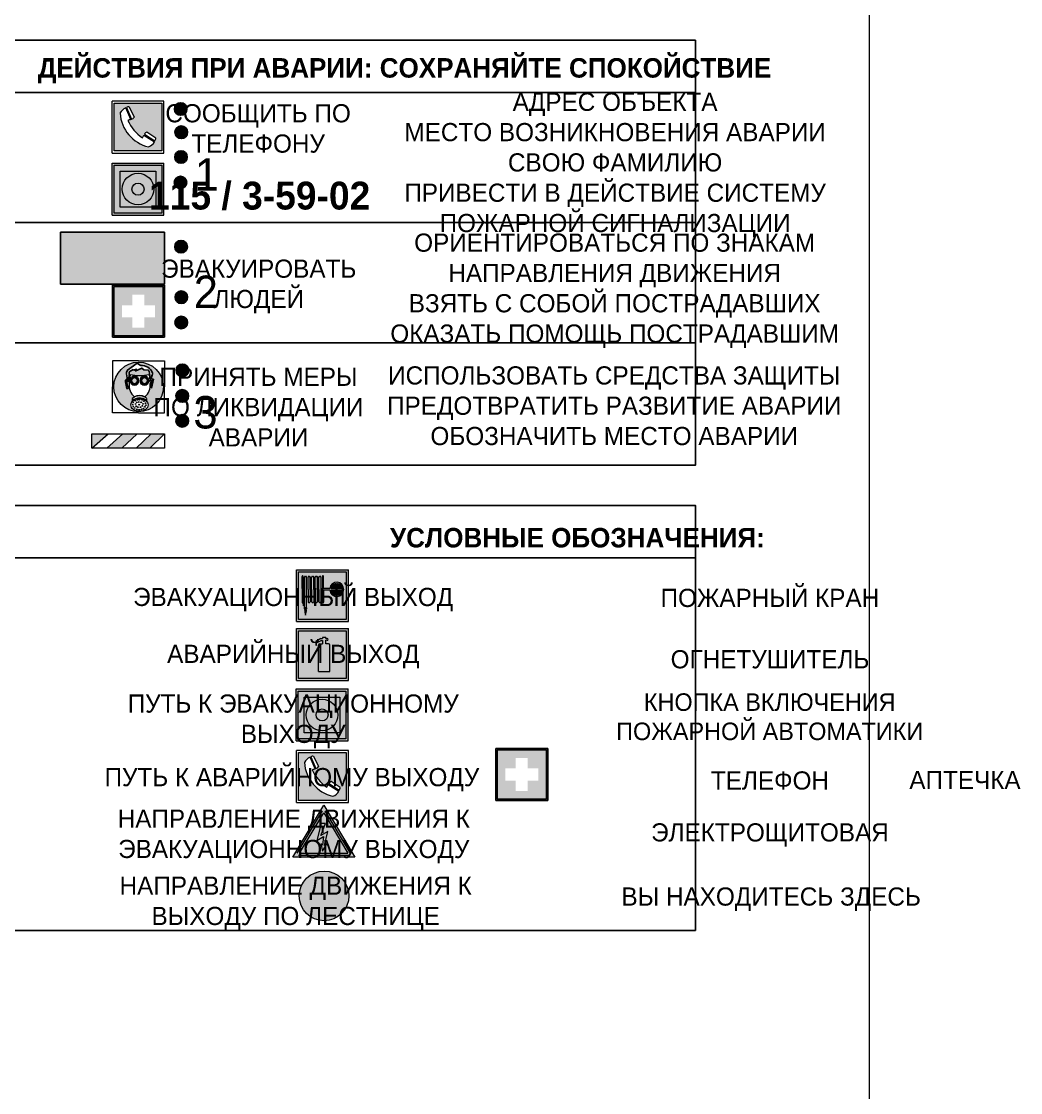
# Model space of a CAD drawing. Header units: millimetres. Extents: x 13114 to 67229, y 22859 to 38520.
# Drawn here: x 28678.9 to 28832.9, y 36352.9 to 36517.9 of the extents above; entities that cross this region are included whole.
import ezdxf

# ---------------------------------------------------------------- set-up
doc = ezdxf.new("R2010")
doc.units = ezdxf.units.MM
doc.styles.add('обычный', font='arial.ttf')

# ---------------------------------------------------------------- blocks, each defined once
blk = doc.blocks.new('A$C38D26F80')
h = blk.add_hatch(color=5)
h.dxf.hatch_style = 1
h.paths.add_polyline_path([(-8.77, -4.48, 1), (-0.19, -4.48, 1)])
h.paths.add_polyline_path([(-6.75, -3.58), (-6.75, -3.31), (-6.62, -3.22), (-6.5, -3.22), (-6.42, -3.3), (-6.39, -3.28), (-6.59, -2.23), (-6.59, -2.01), (-6.38, -1.58), (-4.76, -0.4), (-4.13, -0.79, -0.362848), (-2.1, -2.1, -0.201049), (-2.17, -2.48, 0.085434), (-2.26, -3.13), (-1.9, -3.16), (-2.25, -4.7), (-2.4, -4.59), (-2.43, -4.34), (-2.36, -4.34), (-2.14, -3.34), (-2.47, -3.42), (-2.58, -1.95), (-2.77, -1.58), (-3.58, -1.52), (-3.92, -1.26), (-5.05, -1.73), (-4.87, -1.39), (-5.41, -1.6), (-5.41, -1.46), (-6.13, -1.87), (-6.18, -3.5), (-6.56, -3.47), (-6.37, -4.59), (-6.16, -4.43), (-6.16, -4.66), (-6.36, -4.79), (-6.37, -4.8), (-6.51, -4.76)], flags=16)
h.paths.add_polyline_path([(-6.51, -4.76), (-6.36, -4.79), (-6.37, -4.8)], flags=0)
h.paths.add_polyline_path([(-5.92, -2.34, 0.089508), (-2.67, -2.35), (-2.48, -3.88, -0.268602), (-3.4, -6.18, 0.262449), (-5.2, -6.18, -0.268602), (-6.11, -3.88)], flags=16)
edge = h.paths.add_edge_path(flags=16)
edge.add_ellipse((-5.19, -3.41), major_axis=(0, 0.842), ratio=0.848992, start_angle=0, end_angle=360)
edge = h.paths.add_edge_path(flags=0)
edge.add_ellipse((-5.19, -3.39), major_axis=(0, 0.665), ratio=0.853798, start_angle=0, end_angle=360)
edge = h.paths.add_edge_path(flags=0)
edge.add_ellipse((-5.19, -3.4), major_axis=(0, 0.528), ratio=0.864094, start_angle=0, end_angle=360)
edge = h.paths.add_edge_path(flags=16)
edge.add_ellipse((-3.47, -3.4), major_axis=(0, 0.842), ratio=0.848992, start_angle=0, end_angle=360)
h.paths.add_polyline_path([(-3.13, -6.45), (-3.13, -6.84, 0.383174), (-5.57, -6.85), (-5.57, -6.49, -0.369952)], flags=16)
edge = h.paths.add_edge_path(flags=0)
edge.add_ellipse((-3.47, -3.39), major_axis=(0, 0.665), ratio=0.853798, start_angle=0, end_angle=360)
edge = h.paths.add_edge_path(flags=0)
edge.add_ellipse((-3.47, -3.4), major_axis=(0, 0.528), ratio=0.864094, start_angle=0, end_angle=360)
edge = h.paths.add_edge_path(flags=16)
edge.add_ellipse((-4.34, -7.57), major_axis=(-1.48, 0), ratio=0.744955, start_angle=0, end_angle=360)
h.paths.add_polyline_path([(-5.01, -6.85, -1), (-5.15, -6.85, -1)], flags=0)
h.paths.add_polyline_path([(-5.33, -7.14, -1), (-5.47, -7.14, -1)], flags=0)
h.paths.add_polyline_path([(-4.61, -6.71, -1), (-4.74, -6.71, -1)], flags=16)
h.paths.add_polyline_path([(-5.43, -7.51, -1), (-5.57, -7.51, -1)], flags=0)
h.paths.add_polyline_path([(-4.26, -6.67, -1), (-4.4, -6.67, -1)], flags=16)
h.paths.add_polyline_path([(-4.74, -7.14, -1), (-4.88, -7.14, -1)], flags=0)
h.paths.add_polyline_path([(-4.93, -7.43, -1), (-5.07, -7.43, -1)], flags=0)
h.paths.add_polyline_path([(-4.41, -7.07, -1), (-4.54, -7.07, -1)], flags=0)
h.paths.add_polyline_path([(-5.33, -7.87, -1), (-5.46, -7.87, -1)], flags=0)
h.paths.add_polyline_path([(-3.8, -6.71, -1), (-3.94, -6.71, -1)], flags=16)
h.paths.add_polyline_path([(-4.85, -7.78, -1), (-4.98, -7.78, -1)], flags=0)
h.paths.add_polyline_path([(-3.96, -7.14, -1), (-4.1, -7.14, -1)], flags=0)
h.paths.add_polyline_path([(-4.33, -7.53, -1), (-4.47, -7.53, -1)], flags=0)
h.paths.add_polyline_path([(-5.09, -8.12, -1), (-5.23, -8.12, -1)], flags=0)
h.paths.add_polyline_path([(-3.5, -6.94, -1), (-3.64, -6.94, -1)], flags=0)
h.paths.add_polyline_path([(-4.54, -7.97, -1), (-4.68, -7.97, -1)], flags=0)
h.paths.add_polyline_path([(-3.66, -7.39, -1), (-3.8, -7.39, -1)], flags=0)
h.paths.add_polyline_path([(-4.73, -8.35, -1), (-4.86, -8.35, -1)], flags=0)
h.paths.add_polyline_path([(-4.09, -7.96, -1), (-4.23, -7.96, -1)], flags=0)
h.paths.add_polyline_path([(-3.77, -7.74, -1), (-3.91, -7.74, -1)], flags=0)
h.paths.add_polyline_path([(-3.22, -7.27, -1), (-3.35, -7.27, -1)], flags=0)
h.paths.add_polyline_path([(-4.34, -8.4, -1), (-4.47, -8.4, -1)], flags=0)
h.paths.add_polyline_path([(-3.16, -7.61, -1), (-3.3, -7.61, -1)], flags=0)
h.paths.add_polyline_path([(-3.9, -8.35, -1), (-4.04, -8.35, -1)], flags=0)
h.paths.add_polyline_path([(-3.32, -7.91, -1), (-3.46, -7.91, -1)], flags=0)
h.paths.add_polyline_path([(-3.55, -8.23, -1), (-3.69, -8.23, -1)], flags=0)
at = {"color": 5, "lineweight": 5}
for p, q in [((-4.48, 0), (-8.96, 0)), ((-8.96, 0), (-8.96, -4.48)), ((-4.48, 0), (0, 0)), ((0, 0), (0, -4.48)), ((-6.59, -2.01), (-6.38, -1.58)), ((-6.38, -1.58), (-4.76, -0.4)), ((-5.41, -1.46), (-6.13, -1.87)), ((-4.87, -1.39), (-5.41, -1.6)), ((-5.41, -1.6), (-5.41, -1.46)), ((-3.92, -1.26), (-5.05, -1.73)), ((-5.05, -1.73), (-4.87, -1.39)), ((-4.76, -0.4), (-4.13, -0.79)), ((-3.58, -1.52), (-3.92, -1.26)), ((-2.77, -1.58), (-3.58, -1.52)), ((-2.58, -1.95), (-2.77, -1.58)), ((-6.75, -3.31), (-6.62, -3.22)), ((-6.75, -3.58), (-6.75, -3.31)), ((-6.51, -4.76), (-6.75, -3.58)), ((-6.62, -3.22), (-6.5, -3.22)), ((-6.59, -2.23), (-6.59, -2.01)), ((-6.39, -3.28), (-6.59, -2.23)), ((-6.18, -3.5), (-6.56, -3.47)), ((-6.56, -3.47), (-6.37, -4.59)), ((-6.5, -3.22), (-6.42, -3.3)), ((-6.42, -3.3), (-6.39, -3.28)), ((-6.13, -1.87), (-6.18, -3.5)), ((-5.92, -2.34), (-6.11, -3.88)), ((-2.67, -2.34), (-2.48, -3.88)), ((-2.47, -3.42), (-2.58, -1.95)), ((-2.14, -3.34), (-2.47, -3.42)), ((-2.36, -4.34), (-2.14, -3.34)), ((-1.9, -3.16), (-2.26, -3.13)), ((-2.25, -4.7), (-1.9, -3.16)), ((-8.96, -8.96), (-8.96, -4.48)), ((-6.37, -4.8), (-6.51, -4.76)), ((-6.37, -4.59), (-6.16, -4.43)), ((-6.16, -4.66), (-6.37, -4.8)), ((-6.16, -4.43), (-6.16, -4.66)), ((-2.43, -4.34), (-2.4, -4.59)), ((-2.43, -4.34), (-2.36, -4.34)), ((-2.4, -4.59), (-2.25, -4.7)), ((0, -8.96), (0, -4.48)), ((-5.57, -6.49), (-5.57, -6.85)), ((-3.13, -6.45), (-3.13, -6.84)), ((-4.48, -8.96), (-8.96, -8.96)), ((-4.48, -8.96), (0, -8.96))]:
    blk.add_line(p, q, dxfattribs=at)
at = {"color": 5}
for p, q in [((-6.59, -2.01), (-6.38, -1.58)), ((-6.38, -1.58), (-4.76, -0.4)), ((-5.41, -1.46), (-6.13, -1.87)), ((-4.87, -1.39), (-5.41, -1.6)), ((-5.41, -1.6), (-5.41, -1.46)), ((-3.92, -1.26), (-5.05, -1.73)), ((-5.05, -1.73), (-4.87, -1.39)), ((-4.76, -0.4), (-4.13, -0.79)), ((-3.58, -1.52), (-3.92, -1.26)), ((-2.77, -1.58), (-3.58, -1.52)), ((-2.58, -1.95), (-2.77, -1.58)), ((-6.75, -3.31), (-6.62, -3.22)), ((-6.75, -3.58), (-6.75, -3.31)), ((-6.51, -4.76), (-6.75, -3.58)), ((-6.62, -3.22), (-6.5, -3.22)), ((-6.59, -2.23), (-6.59, -2.01)), ((-6.39, -3.28), (-6.59, -2.23)), ((-6.18, -3.5), (-6.56, -3.47)), ((-6.56, -3.47), (-6.37, -4.59)), ((-6.5, -3.22), (-6.42, -3.3)), ((-6.42, -3.3), (-6.39, -3.28)), ((-6.13, -1.87), (-6.18, -3.5)), ((-2.47, -3.42), (-2.58, -1.95)), ((-2.14, -3.34), (-2.47, -3.42)), ((-2.36, -4.34), (-2.14, -3.34)), ((-2.26, -3.13), (-1.9, -3.16)), ((-1.9, -3.16), (-2.25, -4.7)), ((-6.37, -4.8), (-6.51, -4.76)), ((-6.36, -4.79), (-6.51, -4.76)), ((-6.37, -4.59), (-6.16, -4.43)), ((-6.16, -4.66), (-6.37, -4.8)), ((-6.16, -4.66), (-6.36, -4.79)), ((-6.16, -4.43), (-6.16, -4.66)), ((-2.4, -4.59), (-2.43, -4.34)), ((-2.43, -4.34), (-2.36, -4.34)), ((-2.25, -4.7), (-2.4, -4.59))]:
    blk.add_line(p, q, dxfattribs=at)
at = {"color": 5, "lineweight": 5}
for centre, radius in [((-4.48, -4.48), 4.29), ((-5.4, -7.14), 0.0678), ((-5.08, -6.85), 0.0678), ((-5, -7.43), 0.0678), ((-4.81, -7.14), 0.0678), ((-4.67, -6.71), 0.0678), ((-4.47, -7.07), 0.0678), ((-4.33, -6.67), 0.0678), ((-4.03, -7.14), 0.0678), ((-3.87, -6.71), 0.0678), ((-3.73, -7.39), 0.0678), ((-3.57, -6.94), 0.0678), ((-3.28, -7.27), 0.0678), ((-5.5, -7.51), 0.0678), ((-5.4, -7.87), 0.0678), ((-5.16, -8.12), 0.0678), ((-4.91, -7.78), 0.0678), ((-4.79, -8.35), 0.0678), ((-4.61, -7.97), 0.0678), ((-4.4, -7.53), 0.0678), ((-4.4, -8.4), 0.0678), ((-4.16, -7.96), 0.0678), ((-3.97, -8.35), 0.0678), ((-3.84, -7.74), 0.0678), ((-3.62, -8.23), 0.0678), ((-3.39, -7.91), 0.0678), ((-3.23, -7.61), 0.0678)]:
    blk.add_circle(centre, radius, dxfattribs=at)
at = {"color": 5}
for centre, radius, start, end in [((-3.89, -2.66), 1.88, 17.387, 97.1599), ((-0.35, -3.07), 1.91, 162.2553, 181.7878), ((-2.6, -2.2), 0.511, 326.3906, 11.8614)]:
    blk.add_arc(centre, radius, start, end, dxfattribs=at)
at = {"color": 5, "lineweight": 5}
for centre, radius, start, end in [((-4.28, 6.66), 9.15, 259.6987, 280.1569), ((-0.47, -3.05), 1.79, 161.5846, 182.4584), ((-2.6, -2.2), 0.513, 326.4781, 11.7739), ((-3.66, -4.24), 2.47, 171.573, 231.7124), ((-4.93, -4.24), 2.47, 308.2876, 8.427), ((-4.33, -7.88), 1.87, 50.358, 131.5662), ((-4.34, -8.2), 1.82, 48.4943, 132.3565), ((-4.3, -7.78), 1.83, 60.5889, 119.4111)]:
    blk.add_arc(centre, radius, start, end, dxfattribs=at)
for centre, major_axis, ratio in [((-5.19, -3.41), (0, 0.842), 0.848992), ((-5.19, -3.39), (0, 0.665), 0.853798), ((-5.19, -3.4), (0, 0.528), 0.864094), ((-3.47, -3.4), (0, 0.842), 0.848992), ((-3.47, -3.39), (0, 0.665), 0.853798), ((-3.47, -3.4), (0, 0.528), 0.864094), ((-4.34, -7.57), (-1.48, 0), 0.744955)]:
    blk.add_ellipse(centre, major_axis=major_axis, ratio=ratio, dxfattribs=at)
blk = doc.blocks.new('A$C47DD6509')
at = {"lineweight": 5}
for points in [[(-8.69, 0), (-11.19, 0), (-11.19, -2.22)], [(-4.22, 0), (-6.45, 0), (-8.91, -2.22), (-6.61, -2.22)], [(0, 0), (-2.09, 0), (-4.36, -2.22), (-2.29, -2.22)]]:
    blk.add_hatch(color=242, dxfattribs=at).paths.add_polyline_path(points)
at = {"color": 242, "lineweight": 5}
for p, q in [((-11.19, -2.22), (-8.69, 0)), ((-11.19, -2.22), (-11.19, 0)), ((-11.19, 0), (-8.69, 0)), ((-11.19, 0), (0, 0)), ((-8.91, -2.22), (-6.45, 0)), ((-6.61, -2.22), (-4.22, 0)), ((-4.36, -2.22), (-2.09, 0)), ((-2.29, -2.22), (0, 0)), ((0, 0), (0, -2.22)), ((0, -2.22), (-11.19, -2.22))]:
    blk.add_line(p, q, dxfattribs=at)
blk = doc.blocks.new('A$C32E8229D')
at = {"true_color": 0xffffff}
blk.add_hatch(color=7, dxfattribs=at).paths.add_polyline_path([(0, 0), (0, -8), (16, -8), (16, 0)])
h = blk.add_hatch(color=126)
h.paths.add_polyline_path([(0.2, -0.2), (15.8, -0.2), (15.8, -7.8), (0.2, -7.8)])
h.paths.add_polyline_path([(13.49, -2.05), (12.08, -2.05), (11.37, -2.63, 0.162397), (11.29, -2.84), (11.29, -3.63), (10.35, -3.63), (10.35, -4.05), (11.68, -4.05), (11.68, -3.48), (12.26, -4.28), (11.29, -5.1), (11.29, -6.78), (11.85, -6.78), (11.85, -5.44), (12.8, -4.64), (12.8, -5.94), (14.46, -5.94), (14.46, -5.39), (13.45, -5.39), (13.45, -3.97), (12.46, -2.59), (13.15, -2.59), (13.69, -3.34), (14.18, -3)], flags=16)
h.paths.add_polyline_path([(10.74, -1.82, 1), (11.8, -1.82, 1)], flags=16)
h.paths.add_polyline_path([(9.39, -3.59), (5.99, -3.59), (6.56, -3.03), (5.91, -3.03), (5.1, -3.83), (5.91, -4.64), (6.56, -4.64), (5.99, -4.09), (9.39, -4.09)], flags=16)
h.paths.add_polyline_path([(4.29, -1.08), (1.72, -1.08), (1.72, -6.6), (4.29, -6.6)], flags=16)
at = {"color": 126}
blk.add_lwpolyline([(16, -8), (0, -8), (0, 0), (16, 0)], close=True, dxfattribs=at)
blk = doc.blocks.new('A$C18900ED3')
h = blk.add_hatch(color=126)
h.paths.add_polyline_path([(-0.18, -0.18), (-7.02, -0.18), (-7.02, -7.02), (-0.18, -7.02)])
h.paths.add_polyline_path([(-5.89, -4.46), (-5.89, -2.77), (-4.46, -2.77), (-4.46, -1.31), (-2.77, -1.31), (-2.77, -2.77), (-1.33, -2.77), (-1.33, -4.46), (-2.77, -4.46), (-2.77, -5.89), (-4.46, -5.89), (-4.46, -4.46)], flags=16)
at = {"color": 126}
for p, q in [((-7.2, 0), (-7.2, -7.2)), ((0, 0), (-7.2, 0)), ((0, -7.2), (0, 0)), ((-7.02, -7.02), (-7.02, -0.18)), ((-7.02, -0.18), (-0.18, -0.18)), ((-0.18, -0.18), (-0.18, -7.02)), ((-7.2, -7.2), (0, -7.2)), ((-0.18, -7.02), (-7.02, -7.02))]:
    blk.add_line(p, q, dxfattribs=at)
blk = doc.blocks.new('A$C456E1F9C')
at = {"lineweight": 5}
h = blk.add_hatch(color=242, dxfattribs=at)
h.paths.add_polyline_path([(0.51, -1.47), (0.51, -13.26), (12.29, -13.26), (12.29, -1.47)])
h.paths.add_polyline_path([(5.42, -4.95, -0.254479), (4.78, -5.4), (3.52, -2.53, -0.209735), (4.23, -2.4)], flags=16)
h.paths.add_polyline_path([(8.53, -8.6), (10.87, -10.17), (10.54, -10.76), (8.03, -9.13, -0.192251)], flags=16)
h.paths.add_polyline_path([(4.61, -5.49, 0.005518), (3.87, -5.72, 0.128647), (7.49, -10.01, 0.00809), (7.83, -9.33), (10.47, -10.97, -0.16736), (8.99, -12.25, -0.327862), (1.95, -3.95, -0.166952), (3.36, -2.62)], flags=16)
at = {"color": 242, "lineweight": 5}
for p, q in [((0, -13.77), (0, -0.97)), ((12.8, -0.97), (0, -0.97)), ((4.61, -5.49), (3.36, -2.62)), ((3.52, -2.53), (4.78, -5.4)), ((4.23, -2.4), (5.42, -4.95)), ((12.8, -13.77), (12.8, -0.97)), ((7.83, -9.33), (10.47, -10.97)), ((8.03, -9.13), (10.54, -10.76)), ((10.81, -10.12), (8.53, -8.6)), ((10.54, -10.76), (10.8, -10.3)), ((10.8, -10.3), (10.81, -10.12)), ((0, -13.77), (12.8, -13.77))]:
    blk.add_line(p, q, dxfattribs=at)
blk.add_lwpolyline([(0.51, -1.47), (12.29, -1.47), (12.29, -13.26), (0.51, -13.26)], close=True, dxfattribs=at)
for centre, radius, start, end in [((4.59, -5.34), 2.99, 114.2845, 152.1974), ((4.02, -3.27), 0.891, 76.3284, 123.7092), ((11.12, -3.31), 9.19, 183.9915, 256.6009), ((4.68, -4.59), 0.824, 276.9621, 334.0723), ((14.98, -39.1), 35.17, 107.1487, 108.4135), ((13.86, -0.94), 11.08, 205.5536, 234.8762), ((-13.31, 0.8), 23.44, 332.5487, 334.4027), ((8.94, -9.5), 0.989, 114.4092, 157.9388), ((7.87, -9.46), 3, 291.9291, 329.9329)]:
    blk.add_arc(centre, radius, start, end, dxfattribs=at)
blk = doc.blocks.new('A$C54414219')
at = {"true_color": 0xffffff}
h = blk.add_hatch(color=7, dxfattribs=at)
h.paths.add_polyline_path([(2.39, -9.45), (2.39, -18.3), (11.23, -18.3), (11.23, -9.45)], flags=0)
h.paths.add_polyline_path([(10.71, -13.87, -1), (2.92, -13.87, -1)], flags=0)
h.paths.add_polyline_path([(8.3, -13.87, -1), (5.33, -13.87, -1)], flags=0)
h.paths.add_polyline_path([(0.41, -7.47), (0.41, -20.27), (13.21, -20.27), (13.21, -7.47)])
h.paths.add_polyline_path([(0.92, -19.77), (12.71, -19.77), (12.71, -7.98), (0.92, -7.98)], flags=16)
h.paths.add_polyline_path([(11.23, -9.45), (11.23, -18.3), (2.39, -18.3), (2.39, -9.45)], flags=0)
at = {"lineweight": 5}
h = blk.add_hatch(color=242, dxfattribs=at)
h.paths.add_polyline_path([(12.71, -7.98), (0.92, -7.98), (0.92, -19.77), (12.71, -19.77)])
h.paths.add_polyline_path([(11.23, -18.3), (2.39, -18.3), (2.39, -9.45), (11.23, -9.45)], flags=16)
h.paths.add_polyline_path([(10.71, -13.87, -1), (2.92, -13.87, -1)], flags=0)
h.paths.add_polyline_path([(8.3, -13.87, -1), (5.33, -13.87, -1)], flags=0)
at = {"true_color": 0xffffff}
h = blk.add_hatch(color=7, dxfattribs=at)
h.paths.add_polyline_path([(2.39, -9.45), (2.39, -18.3), (11.23, -18.3), (11.23, -9.45)])
h.paths.add_polyline_path([(10.71, -13.87, -1), (2.92, -13.87, -1)], flags=16)
h.paths.add_polyline_path([(8.3, -13.87, -1), (5.33, -13.87, -1)], flags=0)
at = {"lineweight": 5}
h = blk.add_hatch(color=242, dxfattribs=at)
h.paths.add_polyline_path([(2.92, -13.87, 1), (10.71, -13.87, 1)])
h.paths.add_polyline_path([(8.3, -13.87, -1), (5.33, -13.87, -1)], flags=16)
at = {"color": 242, "lineweight": 5}
for p, q in [((0.41, -20.27), (0.41, -7.47)), ((0.41, -7.47), (13.21, -7.47)), ((0.41, -7.47), (13.21, -7.47)), ((13.21, -20.27), (13.21, -7.47)), ((0.41, -20.27), (13.21, -20.27))]:
    blk.add_line(p, q, dxfattribs=at)
for points in [[(0.92, -7.98), (12.71, -7.98), (12.71, -19.77), (0.92, -19.77)], [(2.39, -9.45), (11.23, -9.45), (11.23, -18.3), (2.39, -18.3)]]:
    blk.add_lwpolyline(points, close=True, dxfattribs=at)
for radius in [3.89, 1.49]:
    blk.add_circle((6.81, -13.87), radius, dxfattribs=at)
blk = doc.blocks.new('A$C3E6D3DDE')
at = {"lineweight": 5}
h = blk.add_hatch(color=40, dxfattribs=at)
h.paths.add_polyline_path([(24.1, 1.45), (16.46, -11.35), (31.74, -11.35)])
h.paths.add_polyline_path([(24.09, -0.46), (30.03, -10.41), (18.14, -10.41)], flags=16)
h.paths.add_polyline_path([(24.54, -3.08), (23.41, -6.02), (25.13, -5.01), (24.33, -8.5), (24.82, -8.27), (23.79, -9.86), (23.4, -8.04), (23.8, -8.43), (24.04, -6.29), (22.39, -7.25), (23.44, -3.08)], flags=0)
h = blk.add_hatch(color=256, dxfattribs=at)
h.paths.add_polyline_path([(24.37, 0.03, 0.567511), (23.82, 0.03), (17.59, -10.4, 0.582454), (17.86, -10.88), (30.32, -10.88, 0.582149), (30.6, -10.4)])
h.paths.add_polyline_path([(24.09, -0.46), (18.14, -10.41), (30.03, -10.41)], flags=16)
h.paths.add_polyline_path([(24.54, -3.08), (23.41, -6.02), (25.13, -5.01), (24.33, -8.5), (24.82, -8.27), (23.79, -9.86), (23.4, -8.04), (23.8, -8.43), (24.04, -6.29), (22.39, -7.25), (23.44, -3.08)], flags=0)
h = blk.add_hatch(color=40, dxfattribs=at)
h.paths.add_polyline_path([(24.09, -0.46), (18.14, -10.41), (30.03, -10.41)])
h.paths.add_polyline_path([(24.82, -8.27), (23.79, -9.86), (23.4, -8.04), (23.8, -8.43), (24.04, -6.29), (22.39, -7.25), (23.44, -3.08), (24.54, -3.08), (23.41, -6.02), (25.13, -5.01), (24.33, -8.5)], flags=16)
at = {"color": 40, "lineweight": 5}
for p, q in [((16.46, -11.35), (24.1, 1.45)), ((24.1, 1.45), (31.74, -11.35))]:
    blk.add_line(p, q, dxfattribs=at)
at = {"lineweight": 5}
for p, q in [((17.59, -10.4), (23.82, 0.03)), ((24.37, 0.03), (30.6, -10.4)), ((18.14, -10.41), (24.09, -0.46)), ((24.09, -0.46), (30.03, -10.41)), ((23.44, -3.08), (22.39, -7.25)), ((23.41, -6.02), (24.54, -3.08)), ((25.13, -5.01), (23.41, -6.02)), ((24.54, -3.08), (23.44, -3.08)), ((24.33, -8.5), (25.13, -5.01)), ((22.39, -7.25), (24.04, -6.29)), ((24.04, -6.29), (23.8, -8.43)), ((18.14, -10.41), (30.03, -10.41)), ((23.8, -8.43), (23.4, -8.04)), ((23.4, -8.04), (23.79, -9.86)), ((23.79, -9.86), (24.82, -8.27)), ((24.82, -8.27), (24.33, -8.5)), ((17.86, -10.88), (30.32, -10.88))]:
    blk.add_line(p, q, dxfattribs=at)
at = {"color": 50, "lineweight": 5}
blk.add_line((31.74, -11.35), (16.46, -11.35), dxfattribs=at)
blk = doc.blocks.new('A$C37112FD5')
at = {"true_color": 0xf5f5ff}
h = blk.add_hatch(color=7, dxfattribs=at)
h.dxf.hatch_style = 1
h.paths.add_polyline_path([(12.8, -7.4), (0, -7.4), (0, -20.2), (12.8, -20.2)])
h.paths.add_polyline_path([(12.29, -7.91), (12.29, -19.69), (0.51, -19.69), (0.51, -7.91)], flags=16)
h.paths.add_polyline_path([(4.98, -9.04, -0.42597), (5.17, -9.22), (5.17, -12.25), (5.17, -15.29, -0.432244), (4.98, -15.47), (4.83, -15.47, -0.42597), (4.64, -15.29), (4.64, -12.25), (4.64, -9.22, -0.432244), (4.83, -9.04)], flags=0)
h.paths.add_polyline_path([(4.28, -9.22), (4.28, -12.25), (4.28, -15.29, -0.432244), (4.09, -15.47), (3.94, -15.47, -0.42597), (3.75, -15.29), (3.75, -12.25), (3.75, -9.22, -0.432244), (3.94, -9.04), (4.09, -9.04, -0.42597)], flags=0)
h.paths.add_polyline_path([(5.72, -9.04), (5.87, -9.04, -0.42597), (6.06, -9.22), (6.06, -12.25), (6.06, -15.29, -0.432244), (5.87, -15.47), (5.72, -15.47, -0.42597), (5.53, -15.29), (5.53, -12.25), (5.53, -9.22, -0.432244)], flags=0)
h.paths.add_polyline_path([(6.42, -8.9), (6.5, -8.9, -0.42597), (6.69, -9.08), (6.69, -12.03), (8.21, -12.03, -15.824349), (8.21, -12.47), (6.69, -12.47), (6.69, -15.42, -0.432244), (6.5, -15.6), (6.42, -15.6)], flags=0)
h.paths.add_polyline_path([(3.39, -9.22), (3.39, -12.25), (3.39, -15.29, -0.432244), (3.2, -15.47), (3.05, -15.47, -0.42597), (2.85, -15.29), (2.85, -12.25), (2.85, -9.22, -0.432244), (3.05, -9.04), (3.2, -9.04, -0.42597)], flags=0)
h.paths.add_polyline_path([(2.5, -9.22), (2.5, -16.71), (1.96, -16.71), (1.96, -9.22, -0.432244), (2.15, -9.04), (2.31, -9.04, -0.42597)], flags=0)
h.paths.add_polyline_path([(1.61, -8.9), (1.61, -15.6), (1.57, -15.6, -0.42597), (1.37, -15.42), (1.37, -12.03), (1.37, -9.09, -0.432244), (1.57, -8.9)], flags=0)
h.paths.add_polyline_path([(9.76, -10.81), (9.76, -12.03), (8.49, -12.03, -0.336371)], flags=0)
h.paths.add_polyline_path([(8.49, -12.47), (9.76, -12.47), (9.76, -13.7, -0.336371)], flags=0)
h.paths.add_polyline_path([(10.11, -10.81, -0.336371), (11.38, -12.03), (10.11, -12.03)], flags=0)
h.paths.add_polyline_path([(10.11, -12.47), (11.38, -12.47, -0.336371), (10.11, -13.7)], flags=0)
h.paths.add_polyline_path([(2.5, -16.84), (2.5, -17.05), (1.97, -17.05), (1.97, -16.84)], flags=0)
h.paths.add_polyline_path([(2.5, -17.24, -0.033778), (2.24, -18.6, -0.033778), (1.97, -17.24)], flags=0)
h = blk.add_hatch(color=242)
h.dxf.hatch_style = 1
h.paths.add_polyline_path([(12.29, -7.91), (0.51, -7.91), (0.51, -19.69), (12.29, -19.69)])
h.paths.add_polyline_path([(6.42, -15.6), (6.42, -8.9), (6.5, -8.9, -0.42597), (6.69, -9.08), (6.69, -12.03), (8.21, -12.03, -15.824349), (8.21, -12.47), (6.69, -12.47), (6.69, -15.42, -0.432244), (6.5, -15.6)], flags=16)
h.paths.add_polyline_path([(5.87, -15.47), (5.72, -15.47, -0.42597), (5.53, -15.29), (5.53, -12.25), (5.53, -9.22, -0.432244), (5.72, -9.04), (5.87, -9.04, -0.42597), (6.06, -9.22), (6.06, -12.25), (6.06, -15.29, -0.432244)], flags=16)
h.paths.add_polyline_path([(4.98, -15.47), (4.83, -15.47, -0.42597), (4.64, -15.29), (4.64, -12.25), (4.64, -9.22, -0.432244), (4.83, -9.04), (4.98, -9.04, -0.42597), (5.17, -9.22), (5.17, -12.25), (5.17, -15.29, -0.432244)], flags=16)
h.paths.add_polyline_path([(4.09, -15.47), (3.94, -15.47, -0.42597), (3.75, -15.29), (3.75, -12.25), (3.75, -9.22, -0.432244), (3.94, -9.04), (4.09, -9.04, -0.42597), (4.28, -9.22), (4.28, -12.25), (4.28, -15.29, -0.432244)], flags=16)
h.paths.add_polyline_path([(3.2, -15.47), (3.05, -15.47, -0.42597), (2.85, -15.29), (2.85, -12.25), (2.85, -9.22, -0.432244), (3.05, -9.04), (3.2, -9.04, -0.42597), (3.39, -9.22), (3.39, -12.25), (3.39, -15.29, -0.432244)], flags=16)
h.paths.add_polyline_path([(2.5, -17.05), (1.97, -17.05), (1.97, -16.84), (2.5, -16.84)], flags=16)
h.paths.add_polyline_path([(2.5, -17.24, -0.033778), (2.24, -18.6, -0.033778), (1.97, -17.24)], flags=16)
h.paths.add_polyline_path([(2.5, -16.71), (1.96, -16.71), (1.96, -9.22, -0.432244), (2.15, -9.04), (2.31, -9.04, -0.42597), (2.5, -9.22)], flags=16)
h.paths.add_polyline_path([(1.61, -15.6), (1.57, -15.6, -0.42597), (1.37, -15.42), (1.37, -12.03), (1.37, -9.09, -0.432244), (1.57, -8.9), (1.61, -8.9)], flags=16)
h.paths.add_polyline_path([(8.49, -12.47), (9.76, -12.47), (9.76, -13.7, -0.336371)], flags=0)
h.paths.add_polyline_path([(10.11, -13.7), (10.11, -12.47), (11.38, -12.47, -0.336371)], flags=0)
h.paths.add_polyline_path([(8.49, -12.03, -0.336371), (9.76, -10.81), (9.76, -12.03)], flags=0)
h.paths.add_polyline_path([(10.11, -12.03), (10.11, -10.81, -0.336371), (11.38, -12.03)], flags=0)
h = blk.add_hatch(color=7, dxfattribs=at)
h.dxf.hatch_style = 1
h.paths.add_polyline_path([(1.61, -8.9), (1.57, -8.9, 0.432244), (1.37, -9.09), (1.37, -12.03), (1.37, -15.42, 0.42597), (1.57, -15.6), (1.61, -15.6)])
h.paths.add_polyline_path([(2.5, -9.22, 0.42597), (2.31, -9.04), (2.15, -9.04, 0.432244), (1.96, -9.22), (1.96, -16.71), (2.5, -16.71)])
h.paths.add_polyline_path([(2.5, -16.84), (1.97, -16.84), (1.97, -17.05), (2.5, -17.05)])
h.paths.add_polyline_path([(2.5, -17.24), (1.97, -17.24, 0.033778), (2.24, -18.6, 0.033778)])
h.paths.add_polyline_path([(3.39, -12.25), (3.39, -9.22, 0.42597), (3.2, -9.04), (3.05, -9.04, 0.432244), (2.85, -9.22), (2.85, -12.25), (2.85, -15.29, 0.42597), (3.05, -15.47), (3.2, -15.47, 0.432244), (3.39, -15.29)])
h.paths.add_polyline_path([(4.28, -12.25), (4.28, -9.22, 0.42597), (4.09, -9.04), (3.94, -9.04, 0.432244), (3.75, -9.22), (3.75, -12.25), (3.75, -15.29, 0.42597), (3.94, -15.47), (4.09, -15.47, 0.432244), (4.28, -15.29)])
h.paths.add_polyline_path([(5.17, -12.25), (5.17, -9.22, 0.42597), (4.98, -9.04), (4.83, -9.04, 0.432244), (4.64, -9.22), (4.64, -12.25), (4.64, -15.29, 0.42597), (4.83, -15.47), (4.98, -15.47, 0.432244), (5.17, -15.29)])
h.paths.add_polyline_path([(6.06, -12.25), (6.06, -9.22, 0.42597), (5.87, -9.04), (5.72, -9.04, 0.432244), (5.53, -9.22), (5.53, -12.25), (5.53, -15.29, 0.42597), (5.72, -15.47), (5.87, -15.47, 0.432244), (6.06, -15.29)])
h.paths.add_polyline_path([(6.69, -12.47), (8.21, -12.47, 15.824349), (8.21, -12.03), (6.69, -12.03), (6.69, -9.08, 0.42597), (6.5, -8.9), (6.42, -8.9), (6.42, -15.6), (6.5, -15.6, 0.432244), (6.69, -15.42)])
h.paths.add_polyline_path([(8.49, -12.47), (9.76, -12.47), (9.76, -13.7, -0.336371)], flags=16)
h.paths.add_polyline_path([(8.49, -12.03, -0.336371), (9.76, -10.81), (9.76, -12.03)], flags=16)
h.paths.add_polyline_path([(10.11, -12.47), (11.38, -12.47, -0.336371), (10.11, -13.7)], flags=16)
h.paths.add_polyline_path([(10.11, -12.03), (10.11, -10.81, -0.336371), (11.38, -12.03)], flags=16)
h = blk.add_hatch(color=242)
h.dxf.hatch_style = 1
h.paths.add_polyline_path([(9.76, -10.81, 0.336371), (8.49, -12.03), (9.76, -12.03)])
h.paths.add_polyline_path([(10.11, -10.81), (10.11, -12.03), (11.38, -12.03, 0.336371)])
h.paths.add_polyline_path([(11.38, -12.47), (10.11, -12.47), (10.11, -13.7, 0.336371)])
h.paths.add_polyline_path([(9.76, -12.47), (8.49, -12.47, 0.336371), (9.76, -13.7)])
at = {"color": 242, "lineweight": 5}
for p, q in [((0, -20.2), (0, -7.4)), ((0, -7.4), (12.8, -7.4)), ((12.8, -20.2), (12.8, -7.4)), ((1.37, -12.03), (1.37, -9.08)), ((1.57, -8.9), (1.61, -8.9)), ((1.61, -8.9), (1.61, -15.6)), ((1.96, -16.71), (1.96, -9.22)), ((2.15, -9.04), (2.31, -9.04)), ((2.5, -16.71), (2.5, -9.22)), ((2.85, -12.25), (2.85, -9.22)), ((3.05, -9.04), (3.2, -9.04)), ((3.39, -12.25), (3.39, -9.22)), ((3.75, -12.25), (3.75, -9.22)), ((3.94, -9.04), (4.09, -9.04)), ((4.28, -12.25), (4.28, -9.22)), ((4.64, -12.25), (4.64, -9.22)), ((4.83, -9.04), (4.98, -9.04)), ((5.17, -12.25), (5.17, -9.22)), ((5.53, -12.25), (5.53, -9.22)), ((5.72, -9.04), (5.87, -9.04)), ((6.06, -12.25), (6.06, -9.22)), ((6.42, -8.9), (6.42, -15.6)), ((6.5, -8.9), (6.42, -8.9)), ((6.69, -12.03), (6.69, -9.08)), ((1.37, -12.03), (1.37, -15.42)), ((2.85, -12.25), (2.85, -15.29)), ((3.39, -12.25), (3.39, -15.29)), ((3.75, -12.25), (3.75, -15.29)), ((4.28, -12.25), (4.28, -15.29)), ((4.64, -12.25), (4.64, -15.29)), ((5.17, -12.25), (5.17, -15.29)), ((5.53, -12.25), (5.53, -15.29)), ((6.06, -12.25), (6.06, -15.29)), ((8.21, -12.03), (6.69, -12.03)), ((8.21, -12.47), (6.69, -12.47)), ((6.69, -12.47), (6.69, -15.42)), ((9.76, -12.03), (8.49, -12.03)), ((9.76, -12.47), (8.49, -12.47)), ((9.76, -10.81), (9.76, -12.03)), ((9.76, -12.47), (9.76, -13.7)), ((10.11, -10.81), (10.11, -12.03)), ((11.38, -12.03), (10.11, -12.03)), ((11.38, -12.47), (10.11, -12.47)), ((10.11, -12.47), (10.11, -13.7)), ((1.57, -15.6), (1.61, -15.6)), ((3.05, -15.47), (3.2, -15.47)), ((3.94, -15.47), (4.09, -15.47)), ((4.83, -15.47), (4.98, -15.47)), ((5.72, -15.47), (5.87, -15.47)), ((6.42, -15.6), (6.5, -15.6)), ((1.96, -16.71), (2.5, -16.71)), ((1.97, -16.84), (2.5, -16.84)), ((1.97, -17.05), (1.97, -16.84)), ((2.5, -17.05), (1.97, -17.05)), ((1.97, -17.24), (2.5, -17.24)), ((2.5, -16.84), (2.5, -17.05)), ((0, -20.2), (12.8, -20.2))]:
    blk.add_line(p, q, dxfattribs=at)
blk.add_lwpolyline([(0.51, -7.91), (12.29, -7.91), (12.29, -19.69), (0.51, -19.69)], close=True, dxfattribs=at)
for centre, radius, start, end in [((1.56, -9.09), 0.182, 87.1027, 180.6071), ((2.15, -9.22), 0.182, 87.1027, 180.6071), ((2.32, -9.22), 0.182, 359.3929, 92.8973), ((3.04, -9.22), 0.182, 87.1027, 180.6071), ((3.21, -9.22), 0.182, 359.3929, 92.8973), ((3.93, -9.22), 0.182, 87.1027, 180.6071), ((4.1, -9.22), 0.182, 359.3929, 92.8973), ((4.82, -9.22), 0.182, 87.1027, 180.6071), ((4.99, -9.22), 0.182, 359.3929, 92.8973), ((5.71, -9.22), 0.182, 87.1027, 180.6071), ((5.88, -9.22), 0.182, 359.3929, 92.8973), ((6.51, -9.09), 0.182, 359.3929, 92.8973), ((9.93, -12.25), 1.74, 187.2319, 172.7681), ((9.93, -12.25), 1.46, 96.9927, 171.3585), ((9.93, -12.25), 1.46, 188.6415, 263.0073), ((9.93, -12.25), 1.46, 8.6415, 83.0073), ((9.93, -12.25), 1.46, 276.9927, 351.3585), ((1.56, -15.42), 0.182, 179.3929, 272.8973), ((3.04, -15.29), 0.182, 179.3929, 272.8973), ((3.21, -15.29), 0.182, 267.1027, 0.6071), ((3.93, -15.29), 0.182, 179.3929, 272.8973), ((4.1, -15.29), 0.182, 267.1027, 0.6071), ((4.82, -15.29), 0.182, 179.3929, 272.8973), ((4.99, -15.29), 0.182, 267.1027, 0.6071), ((5.71, -15.29), 0.182, 179.3929, 272.8973), ((5.88, -15.29), 0.182, 267.1027, 0.6071), ((6.51, -15.42), 0.182, 267.1027, 0.6071), ((12.17, -15.98), 10.27, 187.041, 194.7793), ((-7.7, -15.98), 10.27, 345.2207, 352.959)]:
    blk.add_arc(centre, radius, start, end, dxfattribs=at)
blk = doc.blocks.new('A$C3AD82952')
at = {"true_color": 0xf5f5ff}
h = blk.add_hatch(color=7, dxfattribs=at)
h.dxf.hatch_style = 1
h.paths.add_polyline_path([(8.21, 8.73, 0.414214), (7.89, 9.05), (7.22, 9.05), (7.22, 9.92), (7.59, 9.92, 1), (7.57, 10.36), (7.22, 10.36), (7.22, 10.6), (6.43, 10.6), (6.43, 10.36), (6.01, 10.36), (4.74, 9.59), (4.74, 8.69), (4.98, 8.73), (4.98, 9.26), (6.12, 9.91), (6.43, 9.91), (6.43, 9.05), (5.76, 9.05, 0.414214), (5.44, 8.73), (5.44, 2.2), (8.21, 2.2)], flags=0)
h.paths.add_polyline_path([(12.8, 12.8), (0, 12.8), (0, 0), (12.8, 0)])
h.paths.add_polyline_path([(0.51, 12.29), (12.29, 12.29), (12.29, 0.51), (0.51, 0.51)], flags=16)
h.paths.add_polyline_path([(4.74, 9.59), (6.01, 10.36), (6.43, 10.36), (6.43, 10.6), (7.22, 10.6), (7.22, 10.36), (7.59, 10.36, -0.94586), (7.59, 9.92), (7.22, 9.92), (7.22, 9.05), (7.89, 9.05, -0.414214), (8.21, 8.73), (8.21, 2.2), (5.44, 2.2), (5.44, 8.73, -0.414214), (5.76, 9.05), (6.43, 9.05), (6.43, 9.91), (6.12, 9.91), (4.98, 9.26), (4.98, 8.73), (4.74, 8.69)], flags=0)
h = blk.add_hatch(color=242)
h.dxf.hatch_style = 1
h.paths.add_polyline_path([(12.29, 12.29), (0.51, 12.29), (0.51, 0.51), (12.29, 0.51)])
h.paths.add_polyline_path([(4.74, 8.69), (4.74, 9.59), (6.01, 10.36), (6.43, 10.36), (6.43, 10.6), (7.22, 10.6), (7.22, 10.36), (7.59, 10.36, -0.94586), (7.59, 9.92), (7.22, 9.92), (7.22, 9.05), (7.89, 9.05, -0.414214), (8.21, 8.73), (8.21, 2.2), (5.44, 2.2), (5.44, 8.73, -0.414214), (5.76, 9.05), (6.43, 9.05), (6.43, 9.91), (6.12, 9.91), (4.98, 9.26), (4.98, 8.73)], flags=16)
h = blk.add_hatch(color=7, dxfattribs=at)
h.dxf.hatch_style = 1
h.paths.add_polyline_path([(8.21, 8.73, 0.414214), (7.89, 9.05), (7.22, 9.05), (7.22, 9.92), (7.59, 9.92, 1), (7.57, 10.36), (7.22, 10.36), (7.22, 10.6), (6.43, 10.6), (6.43, 10.36), (6.01, 10.36), (4.74, 9.59), (4.74, 8.69), (4.98, 8.73), (4.98, 9.26), (6.12, 9.91), (6.43, 9.91), (6.43, 9.05), (5.76, 9.05, 0.414214), (5.44, 8.73), (5.44, 2.2), (8.21, 2.2)])
at = {"color": 242, "lineweight": 5}
for p, q in [((0, 0), (0, 12.8)), ((0, 12.8), (12.8, 12.8)), ((7.22, 10.6), (6.43, 10.6)), ((6.43, 10.6), (6.43, 10.36)), ((7.22, 10.36), (7.22, 10.6)), ((12.8, 0), (12.8, 12.8)), ((6.01, 10.36), (4.74, 9.59)), ((4.74, 9.59), (4.74, 8.69)), ((4.74, 8.69), (4.98, 8.73)), ((4.98, 9.26), (6.12, 9.91)), ((4.98, 8.73), (4.98, 9.26)), ((5.44, 2.2), (5.44, 8.73)), ((5.76, 9.05), (6.43, 9.05)), ((6.01, 10.36), (6.43, 10.36)), ((6.12, 9.91), (6.43, 9.91)), ((6.43, 9.91), (6.43, 9.05)), ((7.59, 10.36), (7.22, 10.36)), ((7.22, 9.05), (7.22, 9.92)), ((7.59, 9.92), (7.22, 9.92)), ((7.89, 9.05), (7.22, 9.05)), ((8.21, 2.2), (8.21, 8.73)), ((0, 0), (12.8, 0)), ((5.44, 2.2), (8.21, 2.2))]:
    blk.add_line(p, q, dxfattribs=at)
blk.add_lwpolyline([(0.51, 12.29), (12.29, 12.29), (12.29, 0.51), (0.51, 0.51)], close=True, dxfattribs=at)
for centre, radius, start, end in [((5.76, 8.73), 0.32, 90, 180), ((7.58, 10.14), 0.223, 273.1875, 86.8125), ((7.89, 8.73), 0.32, 0, 90)]:
    blk.add_arc(centre, radius, start, end, dxfattribs=at)
blk = doc.blocks.new('A$C7B8C2D5B')
at = {"lineweight": 0}
h = blk.add_hatch(color=5, dxfattribs=at)
h.dxf.hatch_style = 1
h.paths.add_polyline_path([(1.397, -3.024, 1), (-2.112, -3.024, 1)])
at = {"color": 5, "lineweight": 0}
blk.add_circle((-0.358, -3.024), 1.755, dxfattribs=at)

msp = doc.modelspace()

# ---------------------------------------------------------------- hatches: boundary and pattern name
at = {"lineweight": 0}
h = msp.add_hatch(color=256, dxfattribs=at)
h.dxf.hatch_style = 1
h.paths.add_polyline_path([(28702.49, 36504.4, 1), (28704.42, 36504.4, 1)])
h = msp.add_hatch(color=256, dxfattribs=at)
h.dxf.hatch_style = 1
h.paths.add_polyline_path([(28702.6, 36500.82, 1), (28704.53, 36500.82, 1)])
h = msp.add_hatch(color=256, dxfattribs=at)
h.dxf.hatch_style = 1
h.paths.add_polyline_path([(28702.56, 36497, 1), (28704.49, 36497, 1)])
h = msp.add_hatch(color=256, dxfattribs=at)
h.dxf.hatch_style = 1
h.paths.add_polyline_path([(28702.48, 36493.08, 1), (28704.41, 36493.08, 1)])
h = msp.add_hatch(color=256, dxfattribs=at)
h.dxf.hatch_style = 1
h.paths.add_polyline_path([(28702.56, 36483.19, 1), (28704.49, 36483.19, 1)])
h = msp.add_hatch(color=256, dxfattribs=at)
h.dxf.hatch_style = 1
h.paths.add_polyline_path([(28702.6, 36475.41, 1), (28704.53, 36475.41, 1)])
h = msp.add_hatch(color=256, dxfattribs=at)
h.dxf.hatch_style = 1
h.paths.add_polyline_path([(28702.59, 36471.51, 1), (28704.53, 36471.51, 1)])
h = msp.add_hatch(color=256, dxfattribs=at)
h.dxf.hatch_style = 1
h.paths.add_polyline_path([(28702.75, 36464.15, 1), (28704.68, 36464.15, 1)])
h = msp.add_hatch(color=256, dxfattribs=at)
h.dxf.hatch_style = 1
h.paths.add_polyline_path([(28702.75, 36460.21, 1), (28704.68, 36460.21, 1)])
h = msp.add_hatch(color=256, dxfattribs=at)
h.dxf.hatch_style = 1
h.paths.add_polyline_path([(28702.75, 36456.37, 1), (28704.68, 36456.37, 1)])

# ---------------------------------------------------------------- linework, layer by layer
at = {"color": 5, "lineweight": 0}
msp.add_lwpolyline([(28209.6, 36345.08), (28809.6, 36345.08), (28809.6, 36740.08), (28209.6, 36740.08)], close=True, dxfattribs=at)
for points in [[(28639.01, 36506.93), (28782.78, 36506.93), (28782.78, 36514.99), (28639.01, 36514.99)], [(28639.01, 36506.93), (28782.78, 36506.93), (28782.78, 36449.53), (28639.01, 36449.53)], [(28639.01, 36435.29), (28782.78, 36435.29), (28782.78, 36443.34), (28639.01, 36443.34)], [(28639.01, 36435.29), (28782.78, 36435.29), (28782.78, 36377.89), (28639.01, 36377.89)]]:
    msp.add_lwpolyline(points, close=True)
for points in [[(28697.43, 36486.94), (28639.01, 36486.94), (28782.78, 36486.94)], [(28697.43, 36468.36), (28639.01, 36468.36), (28782.78, 36468.36)]]:
    msp.add_lwpolyline(points)
for centre in [(28703.46, 36504.4), (28703.56, 36500.82), (28703.52, 36497), (28703.44, 36493.08), (28703.53, 36483.19), (28703.57, 36475.41), (28703.56, 36471.51), (28703.72, 36464.15), (28703.71, 36460.21), (28703.71, 36456.37)]:
    msp.add_circle(centre, 0.966)

# ---------------------------------------------------------------- block references
for name, p, xscale, yscale, zscale in [('A$C456E1F9C', (28692.9, 36506.22), 0.625, 0.625, 0.625), ('A$C54414219', (28692.64, 36500.73), 0.625, 0.625, 0.625), ('A$C18900ED3', (28700.97, 36477.26), 1.111111111007631, 1.111111111007631, 1.111111111007631), ('A$C38D26F80', (28700.99, 36465.59), 0.8928571427240968, 0.8928571427240968, 0.8928571427240968), ('A$C37112FD5', (28721.31, 36438.07), 0.6249984004534781, 0.6249984004534781, 0.6249984004534781), ('A$C3AD82952', (28721.31, 36416.37), 0.625, 0.625, 0.625), ('A$C54414219', (28721, 36419.74), 0.625, 0.625, 0.625), ('A$C456E1F9C', (28721.31, 36406.2), 0.625, 0.625, 0.625), ('A$C18900ED3', (28760.04, 36405.91), 1.111111111007631, 1.111111111007631, 1.111111111007631), ('A$C3E6D3DDE', (28710.45, 36396.27), 0.625, 0.625, 0.625), ('A$C7B8C2D5B', (28726.35, 36389.79), 2.177419353276491, 2.177419353276491, 2.177419353276491)]:
    msp.add_blockref(name, p, dxfattribs=dict(xscale=xscale, yscale=yscale, zscale=zscale))
at = {"xscale": -1}
msp.add_blockref('A$C32E8229D', (28700.97, 36485.41), dxfattribs=at)
at = {"color": 242, "true_color": 0xc1121c}
msp.add_blockref('A$C47DD6509', (28700.99, 36454.38), dxfattribs=at)

# ---------------------------------------------------------------- texts
at = {"lineweight": 0, "attachment_point": 5, "style": 'обычный'}
for s, insert, char_height, width in [('{\\fProxima Nova Rg|b1|i0|c204|p2;ДЕЙСТВИЯ ПРИ АВАРИИ: СОХРАНЯЙТЕ СПОКОЙСТВИЕ\\H1.6644x; }', (28737.96, 36510.3), 3, 175.1736), ('\\pi-8.4,l8.4,t8.4;{\\fProxima Nova Rg|b0|i0|c204|p2;АДРЕС ОБЪЕКТА\\PМЕСТО ВОЗНИКНОВЕНИЯ АВАРИИ\\PСВОЮ ФАМИЛИЮ\\PПРИВЕСТИ В ДЕЙСТВИЕ СИСТЕМУ \\PПОЖАРНОЙ СИГНАЛИЗАЦИИ}', (28770.41, 36495.77), 2.8, 126.6484), ('{\\fProxima Nova Rg|b0|i0|c204|p2;СООБЩИТЬ ПО \\PТЕЛЕФОНУ}', (28715.4, 36501.39), 2.8, 126.6484), ('{\\fProxima Nova Rg|b0|i0|c204|p2;1\\H1.1667x; }', (28707.5, 36494.32), 5, 126.6484), ('{\\fProxima Nova Rg|b1|i0|c0|p2;\\H1.0714x;115 / 3-59-02\\H1.2822x; }', (28715.64, 36491), 4, 126.6484), ('\\pi-8.4,l8.4,t8.4;{\\fProxima Nova Rg|b0|i0|c204|p2;ОРИЕНТИРОВАТЬСЯ ПО ЗНАКАМ \\PНАПРАВЛЕНИЯ ДВИЖЕНИЯ\\PВЗЯТЬ С СОБОЙ ПОСТРАДАВШИХ\\PОКАЗАТЬ ПОМОЩЬ ПОСТРАДАВШИМ}', (28770.34, 36476.41), 2.8, 126.6484), ('{\\fProxima Nova Rg|b0|i0|c204|p2;ЭВАКУИРОВАТЬ \\PЛЮДЕЙ}', (28715.5, 36477.07), 2.8, 126.6484), ('{\\fProxima Nova Rg|b0|i0|c204|p2;2\\H1.1967x; }', (28707.35, 36476.24), 5, 126.6484), ('{\\fProxima Nova Rg|b0|i0|c204|p2;ПРИНЯТЬ МЕРЫ \\PПО ЛИКВИДАЦИИ \\PАВАРИИ}', (28715.46, 36458.49), 2.8, 126.6484), ('\\pi-8.4,l8.4,t8.4;{\\fProxima Nova Rg|b0|i0|c204|p2;ИСПОЛЬЗОВАТЬ СРЕДСТВА ЗАЩИТЫ \\PПРЕДОТВРАТИТЬ РАЗВИТИЕ АВАРИИ\\PОБОЗНАЧИТЬ МЕСТО АВАРИИ}', (28770.28, 36458.68), 2.8, 126.6484), ('{\\fProxima Nova Rg|b0|i0|c204|p2;3\\H1.1967x; }', (28707.29, 36457.66), 5, 126.6484), ('{\\fProxima Nova Rg|b1|i0|c204|p2;УСЛОВНЫЕ ОБОЗНАЧЕНИЯ:\\H1.1997x; }', (28764.6, 36438.35), 3, 175.1736), ('\\pi-8.4,l8.4,t8.4;{\\fProxima Nova Rg|b0|i0|c204|p2;ЭВАКУАЦИОННЫЙ ВЫХОД\\H1.6404x; }', (28720.8, 36428.84), 2.8, 126.6484), ('\\pi-8.4,l8.4,t8.4;{\\fProxima Nova Rg|b0|i0|c204|p2;ПОЖАРНЫЙ КРАН\\H1.6404x; }', (28794.26, 36429.08), 2.8, 126.6484), ('\\pi-8.4,l8.4,t8.4;{\\fProxima Nova Rg|b0|i0|c204|p2;АВАРИЙНЫЙ ВЫХОД\\H1.6404x; }', (28720.82, 36420.08), 2.8, 126.6484), ('\\pi-8.4,l8.4,t8.4;{\\fProxima Nova Rg|b0|i0|c204|p2;ОГНЕТУШИТЕЛЬ\\H1.1997x; }', (28794.28, 36419.63), 2.8, 126.6484), ('\\pi-8.4,l8.4,t8.4;{\\fProxima Nova Rg|b0|i0|c204|p2;ПУТЬ К ЭВАКУАЦИОННОМУ \\PВЫХОДУ }', (28720.81, 36410.09), 2.8, 126.6484), ('\\pi-8.1,l8.1,t8.1;{\\fProxima Nova Rg|b0|i0|c204|p2;КНОПКА ВКЛЮЧЕНИЯ\\PПОЖАРНОЙ АВТОМАТИКИ}', (28794.23, 36410.78), 2.7, 126.6484), ('\\pi-8.4,l8.4,t8.4;{\\fProxima Nova Rg|b0|i0|c204|p2;ПУТЬ К АВАРИЙНОМУ ВЫХОДУ \\H1.6404x; }', (28720.61, 36401.09), 2.8, 126.6484), ('\\pi-8.4,l8.4,t8.4;{\\fProxima Nova Rg|b0|i0|c204|p2;ТЕЛЕФОН\\H1.1997x; }', (28794.27, 36400.96), 2.8, 126.6484), ('\\pi-8.4,l8.4,t8.4;{\\fProxima Nova Rg|b0|i0|c204|p2;АПТЕЧКА\\H1.1667x; }', (28824.32, 36401.05), 2.8, 126.6484), ('\\pi-8.4,l8.4,t8.4;{\\fProxima Nova Rg|b0|i0|c204|p2;НАПРАВЛЕНИЕ ДВИЖЕНИЯ К \\PЭВАКУАЦИОННОМУ ВЫХОДУ}', (28720.9, 36392.36), 2.8, 126.6484), ('\\pi-8.4,l8.4,t8.4;{\\fProxima Nova Rg|b0|i0|c204|p2;ЭЛЕКТРОЩИТОВАЯ\\H1.1997x; }', (28794.27, 36392.58), 2.8, 126.6484), ('\\pi-8.4,l8.4,t8.4;{\\fProxima Nova Rg|b0|i0|c204|p2;НАПРАВЛЕНИЕ ДВИЖЕНИЯ К \\PВЫХОДУ ПО ЛЕСТНИЦЕ }', (28721.19, 36382.04), 2.8, 126.6484), ('\\pi-8.4,l8.4,t8.4;{\\fProxima Nova Rg|b0|i0|c204|p2;ВЫ НАХОДИТЕСЬ ЗДЕСЬ\\H1.1997x; }', (28794.46, 36382.7), 2.8, 126.6484)]:
    msp.add_mtext(s, dxfattribs=dict(at, insert=insert, char_height=char_height, width=width))

doc.saveas('drawing.dxf')
